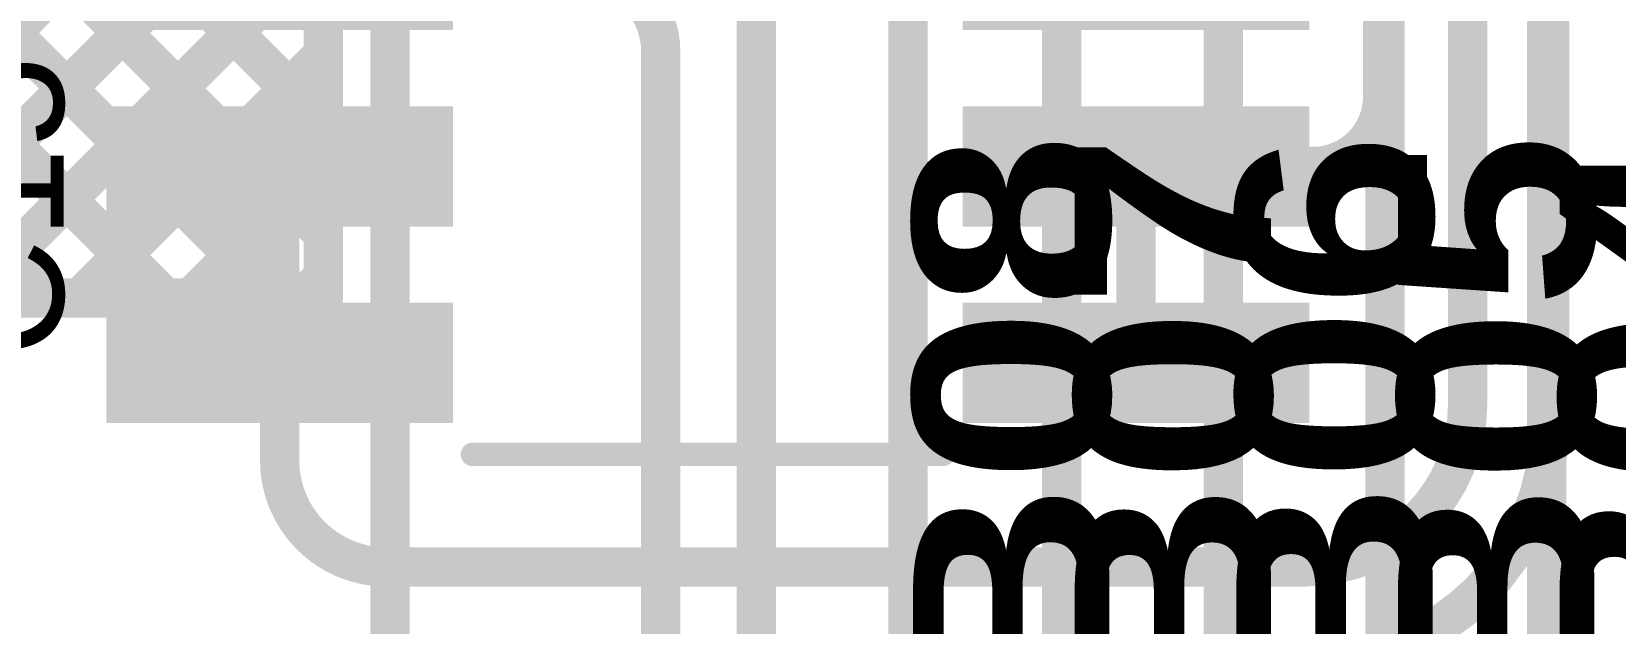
# Model space of a CAD drawing. Header units: inches. Extents: x 3 to 457, y -41 to 239.
# Drawn here: x 104.54 to 114.78, y 138.11 to 141.94 of the extents above; entities that cross this region are included whole.
import ezdxf

# ---------------------------------------------------------------- set-up
doc = ezdxf.new("R2010")
doc.units = ezdxf.units.IN
for name, color, linetype in [('Bottom Layer', 5, 'Continuous'), ('Top Layer', 1, 'Continuous'), ('Top Overlay', 2, 'Continuous'), ('Top Paste', 8, 'Continuous'), ('Top Solder', 216, 'Continuous')]:
    doc.layers.add(name, color=color, linetype=linetype)
doc.styles.add('Arial', font='', dxfattribs={"height": 0.2})
doc.styles.add('Arial Black_Bold', font='', dxfattribs={"height": 0.2})
doc.styles.get('Arial').set_extended_font_data('Arial')
doc.styles.get('Arial Black_Bold').set_extended_font_data('Arial Black', bold=True)

# ---------------------------------------------------------------- blocks, each defined once
blk = doc.blocks.new('14_SO_111')
at = {"layer": 'Top Layer'}
for points in [[(-1.7501108, 4.096994599999999), (-1.7501108, 3.5230054), (-3.7881052, 3.5230054), (-3.7881052, 4.096994599999999)], [(3.7881052, 4.096994599999999), (3.7881052, 3.5230054), (1.7501108, 3.5230054), (1.7501108, 4.096994599999999)], [(-1.7501108, 2.8269946), (-1.7501108, 2.2530054), (-3.7881052, 2.2530054), (-3.7881052, 2.8269946)], [(3.7881052, 2.8269946), (3.7881052, 2.2530054), (1.7501108, 2.2530054), (1.7501108, 2.8269946)], [(-1.7501108, 1.556994599999999), (-1.7501108, 0.9830053999999997), (-3.7881052, 0.9830054000000001), (-3.7881052, 1.5569946)], [(3.7881052, 1.556994599999999), (3.7881052, 0.9830053999999997), (1.7501108, 0.9830054000000001), (1.7501108, 1.5569946)], [(-1.7501108, 0.2869945999999998), (-1.7501108, -0.2869946000000002), (-3.7881052, -0.2869945999999998), (-3.7881052, 0.2869946000000002)], [(3.7881052, 0.2869945999999998), (3.7881052, -0.2869946000000002), (1.7501108, -0.2869945999999998), (1.7501108, 0.2869946000000002)], [(-1.7501108, -0.9830054000000001), (-1.7501108, -1.5569946), (-3.7881052, -1.556994599999999), (-3.7881052, -0.9830053999999997)], [(3.7881052, -0.9830054000000001), (3.7881052, -1.5569946), (1.7501108, -1.556994599999999), (1.7501108, -0.9830053999999997)], [(-1.7501108, -2.2530054), (-1.7501108, -2.8269946), (-3.7881052, -2.8269946), (-3.7881052, -2.2530054)], [(3.7881052, -2.2530054), (3.7881052, -2.8269946), (1.7501108, -2.8269946), (1.7501108, -2.2530054)], [(-1.7501108, -3.5230054), (-1.7501108, -4.096994599999999), (-3.7881052, -4.096994599999999), (-3.7881052, -3.5230054)], [(3.7881052, -3.5230054), (3.7881052, -4.096994599999999), (1.7501108, -4.096994599999999), (1.7501108, -3.5230054)]]:
    blk.add_hatch(color=1, dxfattribs=at).paths.add_polyline_path(points)
at = {"layer": 'Top Paste'}
for points in [[(-1.7501108, 4.096994599999999), (-1.7501108, 3.5230054), (-3.7881052, 3.5230054), (-3.7881052, 4.096994599999999)], [(3.7881052, 4.096994599999999), (3.7881052, 3.5230054), (1.7501108, 3.5230054), (1.7501108, 4.096994599999999)], [(-1.7501108, 2.8269946), (-1.7501108, 2.2530054), (-3.7881052, 2.2530054), (-3.7881052, 2.8269946)], [(3.7881052, 2.8269946), (3.7881052, 2.2530054), (1.7501108, 2.2530054), (1.7501108, 2.8269946)], [(-1.7501108, 1.556994599999999), (-1.7501108, 0.9830053999999997), (-3.7881052, 0.9830054000000001), (-3.7881052, 1.5569946)], [(3.7881052, 1.556994599999999), (3.7881052, 0.9830053999999997), (1.7501108, 0.9830054000000001), (1.7501108, 1.5569946)], [(-1.7501108, 0.2869945999999998), (-1.7501108, -0.2869946000000002), (-3.7881052, -0.2869945999999998), (-3.7881052, 0.2869946000000002)], [(3.7881052, 0.2869945999999998), (3.7881052, -0.2869946000000002), (1.7501108, -0.2869945999999998), (1.7501108, 0.2869946000000002)], [(-1.7501108, -0.9830054000000001), (-1.7501108, -1.5569946), (-3.7881052, -1.556994599999999), (-3.7881052, -0.9830053999999997)], [(3.7881052, -0.9830054000000001), (3.7881052, -1.5569946), (1.7501108, -1.556994599999999), (1.7501108, -0.9830053999999997)], [(-1.7501108, -2.2530054), (-1.7501108, -2.8269946), (-3.7881052, -2.8269946), (-3.7881052, -2.2530054)], [(3.7881052, -2.2530054), (3.7881052, -2.8269946), (1.7501108, -2.8269946), (1.7501108, -2.2530054)], [(-1.7501108, -3.5230054), (-1.7501108, -4.096994599999999), (-3.7881052, -4.096994599999999), (-3.7881052, -3.5230054)], [(3.7881052, -3.5230054), (3.7881052, -4.096994599999999), (1.7501108, -4.096994599999999), (1.7501108, -3.5230054)]]:
    blk.add_hatch(color=8, dxfattribs=at).paths.add_polyline_path(points)
at = {"layer": 'Top Solder'}
for points in [[(-1.6485108, 4.1985946), (-1.6485108, 3.421405399999999), (-3.8897052, 3.421405399999999), (-3.8897052, 4.1985946)], [(3.8897052, 4.1985946), (3.8897052, 3.421405399999999), (1.6485108, 3.421405399999999), (1.6485108, 4.1985946)], [(-1.6485108, 2.9285946), (-1.6485108, 2.151405399999999), (-3.8897052, 2.1514054), (-3.8897052, 2.9285946)], [(3.8897052, 2.9285946), (3.8897052, 2.151405399999999), (1.6485108, 2.1514054), (1.6485108, 2.9285946)], [(-1.6485108, 1.658594599999999), (-1.6485108, 0.8814053999999997), (-3.8897052, 0.8814054000000002), (-3.8897052, 1.6585946)], [(3.8897052, 1.658594599999999), (3.8897052, 0.8814053999999997), (1.6485108, 0.8814054000000002), (1.6485108, 1.6585946)], [(-1.6485108, 0.3885945999999997), (-1.6485108, -0.3885946000000002), (-3.8897052, -0.3885945999999997), (-3.8897052, 0.3885946000000002)], [(3.8897052, 0.3885945999999997), (3.8897052, -0.3885946000000002), (1.6485108, -0.3885945999999997), (1.6485108, 0.3885946000000002)], [(-1.6485108, -0.8814054000000002), (-1.6485108, -1.6585946), (-3.8897052, -1.658594599999999), (-3.8897052, -0.8814053999999997)], [(3.8897052, -0.8814054000000002), (3.8897052, -1.6585946), (1.6485108, -1.658594599999999), (1.6485108, -0.8814053999999997)], [(-1.6485108, -2.1514054), (-1.6485108, -2.9285946), (-3.8897052, -2.9285946), (-3.8897052, -2.151405399999999)], [(3.8897052, -2.1514054), (3.8897052, -2.9285946), (1.6485108, -2.9285946), (1.6485108, -2.151405399999999)], [(-1.6485108, -3.421405399999999), (-1.6485108, -4.1985946), (-3.8897052, -4.1985946), (-3.8897052, -3.421405399999999)], [(3.8897052, -3.421405399999999), (3.8897052, -4.1985946), (1.6485108, -4.1985946), (1.6485108, -3.421405399999999)]]:
    blk.add_hatch(color=216, dxfattribs=at).paths.add_polyline_path(points)
at = {"layer": 'Top Overlay'}
for points in [[(-1.5213838, 4.4012104, 0.1524, 0.1524, 0), (1.5214346, 4.4012104, 0.1524, 0.1524, 0)], [(-4.166107999999999, 3.7084, 0.1999996, 0.1999996, 0), (-4.166107999999999, 3.9624, 0.1999996, 0.1999996, 0)], [(-4.166107999999999, 3.9624, 0.1999996, 0.1999996, 0), (-4.039108, 3.835399999999999, 0.1999996, 0.1999996, 0)], [(-4.166107999999999, 3.7084, 0.1999996, 0.1999996, 0), (-4.039108, 3.835399999999999, 0.1999996, 0.1999996, 0)], [(-1.5213838, -4.4012104, 0.1524, 0.1524, 0), (1.5214346, -4.4012104, 0.1524, 0.1524, 0)]]:
    blk.add_lwpolyline(points, format="xyseb", dxfattribs=at)
for points in [[(-1.5594838, 4.4012104, 0.0762, 0.0762, 1), (-1.4832838, 4.4012104, 0.0762, 0.0762, 1)], [(1.4833346, 4.4012104, 0.0762, 0.0762, 1), (1.5595346, 4.4012104, 0.0762, 0.0762, 1)], [(-4.2161079, 3.9624, 0.0999998, 0.0999998, 1), (-4.116108099999999, 3.9624, 0.0999998, 0.0999998, 1)], [(-4.2161079, 3.9624, 0.0999998, 0.0999998, 1), (-4.116108099999999, 3.9624, 0.0999998, 0.0999998, 1)], [(-4.0891079, 3.835399999999999, 0.0999998, 0.0999998, 1), (-3.9891081, 3.835399999999999, 0.0999998, 0.0999998, 1)], [(-4.0891079, 3.835399999999999, 0.0999998, 0.0999998, 1), (-3.9891081, 3.835399999999999, 0.0999998, 0.0999998, 1)], [(-4.2161079, 3.7084, 0.0999998, 0.0999998, 1), (-4.116108099999999, 3.7084, 0.0999998, 0.0999998, 1)], [(-4.2161079, 3.7084, 0.0999998, 0.0999998, 1), (-4.116108099999999, 3.7084, 0.0999998, 0.0999998, 1)], [(-1.5594838, -4.4012104, 0.0762, 0.0762, 1), (-1.4832838, -4.4012104, 0.0762, 0.0762, 1)], [(1.4833346, -4.4012104, 0.0762, 0.0762, 1), (1.5595346, -4.4012104, 0.0762, 0.0762, 1)]]:
    blk.add_lwpolyline(points, format="xyseb", close=True, dxfattribs=at)

msp = doc.modelspace()

# ---------------------------------------------------------------- linework, layer by layer
at = {"layer": 'Bottom Layer'}
for points in [[(114.33792728, 135.98853168, 0.254, 0.254, 0), (114.33792728, 152.62484842, 0.254, 0.254, 0)], [(98.89800642, 148.16190332, 0.254, 0.254, 0), (106.42847904, 140.6314307, 0.254, 0.254, 0)], [(98.89800642, 147.4434821, 0.254, 0.254, 0), (106.12480172, 140.2166868, 0.254, 0.254, 0)], [(98.89800642, 146.72506088, 0.254, 0.254, 0), (105.4063805, 140.2166868, 0.254, 0.254, 0)], [(113.29290016, 135.98853168, 0.254, 0.254, 0), (113.29290016, 146.43116256, 0.254, 0.254, 0)], [(98.89800642, 146.00663966, 0.254, 0.254, 0), (104.68795928, 140.2166868, 0.254, 0.254, 0)], [(112.24787304, 135.98853168, 0.254, 0.254, 0), (112.24787304, 145.21696636, 0.254, 0.254, 0)], [(110.20970592, 136.72222592, 0.254, 0.254, 0), (110.20970592, 144.87695688, 0.254, 0.254, 0)], [(111.20284592, 135.98853168, 0.254, 0.254, 0), (111.20284592, 144.22691754, 0.254, 0.254, 0)], [(102.6973308, 140.2166868, 0.254, 0.254, 0), (106.63534172, 144.15469772, 0.254, 0.254, 0)], [(104.03933218, 143.73899878, 0.254, 0.254, 0), (106.42847904, 141.34985192, 0.254, 0.254, 0)], [(103.41575202, 140.2166868, 0.254, 0.254, 0), (106.43328218, 143.23421696, 0.254, 0.254, 0)], [(106.42847904, 140.2166868, 0.254, 0.254, 0), (106.42847904, 143.06533236, 0.254, 0.254, 0)], [(106.86027904, 137.39947628, 0.254, 0.254, 0), (106.86027904, 143.06533236, 0.254, 0.254, 0)], [(104.13417324, 140.2166868, 0.254, 0.254, 0), (106.42847904, 142.5109926, 0.254, 0.254, 0)], [(108.08164312, 142.33695688, 0.254, 0.254, -0.4142135623730951), (108.6104, 141.8082, 0.254, 0.254, 0)], [(109.22829056, 135.06865544, 0.254, 0.254, 0), (109.22829056, 142.33695688, 0.254, 0.254, 0)], [(108.6104, 139.91143976, 0.254, 0.254, 0), (108.6104, 141.8082, 0.254, 0.254, 0)], [(104.85259446, 140.2166868, 0.254, 0.254, 0), (106.42847904, 141.79257138, 0.254, 0.254, 0)], [(105.57101568, 140.2166868, 0.254, 0.254, 0), (106.42847904, 141.07415016, 0.254, 0.254, 0)], [(106.2894369, 140.2166868, 0.254, 0.254, 0), (106.42847904, 140.35572894, 0.254, 0.254, 0)], [(98.89800642, 140.2166868, 0.254, 0.254, 0), (106.42847904, 140.2166868, 0.254, 0.254, 0)], [(108.61039746, 137.07474744, 0.254, 0.254, 0), (108.61039746, 139.91143976, 0.254, 0.254, 0)], [(108.61039746, 139.91143976, 0.254, 0.254, 0), (108.6104, 139.91143976, 0.254, 0.254, 0)]]:
    msp.add_lwpolyline(points, format="xyseb", dxfattribs=at)
for points in [[(108.5469, 141.8082, 0.127, 0.127, 1), (108.6739, 141.8082, 0.127, 0.127, 1)], [(108.5469, 141.8082, 0.127, 0.127, 1), (108.6739, 141.8082, 0.127, 0.127, 1)], [(106.36497904, 141.79257138, 0.127, 0.127, 1), (106.49197904, 141.79257138, 0.127, 0.127, 1)], [(106.36497904, 141.34985192, 0.127, 0.127, 1), (106.49197904, 141.34985192, 0.127, 0.127, 1)], [(106.36497904, 141.07415016, 0.127, 0.127, 1), (106.49197904, 141.07415016, 0.127, 0.127, 1)], [(106.36497904, 140.6314307, 0.127, 0.127, 1), (106.49197904, 140.6314307, 0.127, 0.127, 1)], [(106.36497904, 140.35572894, 0.127, 0.127, 1), (106.49197904, 140.35572894, 0.127, 0.127, 1)], [(104.62445928, 140.2166868, 0.127, 0.127, 1), (104.75145928, 140.2166868, 0.127, 0.127, 1)], [(104.78909446, 140.2166868, 0.127, 0.127, 1), (104.91609446, 140.2166868, 0.127, 0.127, 1)], [(105.3428805, 140.2166868, 0.127, 0.127, 1), (105.4698805, 140.2166868, 0.127, 0.127, 1)], [(105.50751568, 140.2166868, 0.127, 0.127, 1), (105.63451568, 140.2166868, 0.127, 0.127, 1)], [(106.06130172, 140.2166868, 0.127, 0.127, 1), (106.18830172, 140.2166868, 0.127, 0.127, 1)], [(106.2259369, 140.2166868, 0.127, 0.127, 1), (106.3529369, 140.2166868, 0.127, 0.127, 1)], [(106.36497904, 140.2166868, 0.127, 0.127, 1), (106.49197904, 140.2166868, 0.127, 0.127, 1)], [(106.36497904, 140.2166868, 0.127, 0.127, 1), (106.49197904, 140.2166868, 0.127, 0.127, 1)], [(108.54689746, 139.91143976, 0.127, 0.127, 1), (108.67389746, 139.91143976, 0.127, 0.127, 1)], [(108.54689746, 139.91143976, 0.127, 0.127, 1), (108.67389746, 139.91143976, 0.127, 0.127, 1)], [(108.5469, 139.91143976, 0.127, 0.127, 1), (108.6739, 139.91143976, 0.127, 0.127, 1)], [(108.5469, 139.91143976, 0.127, 0.127, 1), (108.6739, 139.91143976, 0.127, 0.127, 1)]]:
    msp.add_lwpolyline(points, format="xyseb", close=True, dxfattribs=at)
at = {"layer": 'Top Layer'}
for points in [[(114.35785104, 139.3965716, 0.254, 0.254, 0), (114.35785104, 152.01187784, 0.254, 0.254, 0)], [(113.82784448, 139.53264448, 0.254, 0.254, 0), (113.82784448, 150.26508936, 0.254, 0.254, 0)], [(113.27816816, 141.51832504, 0.254, 0.254, 0), (113.27816816, 149.4236788, 0.254, 0.254, 0)], [(113.27816816, 141.51832504, 0.254, 0.254, -0.4142135623730951), (112.8268, 141.06695688, 0.254, 0.254, 0)], [(106.14564496, 139.79695688, 0.254, 0.254, 0), (106.14564496, 141.06695688, 0.254, 0.254, 0)], [(111.68386096, 141.06695688, 0.254, 0.254, 0), (112.8268, 141.06695688, 0.254, 0.254, 0)], [(111.68386096, 139.79695688, 0.254, 0.254, 0), (111.68386096, 141.06695688, 0.254, 0.254, 0)], [(104.8543496, 137.86552056, 0.254, 0.254, -0.4142135623730951), (102.79077232, 139.92909784, 0.254, 0.254, 0)], [(106.14564496, 139.16755504, 0.254, 0.254, 0), (106.14564496, 139.79695688, 0.254, 0.254, 0)], [(113.82784448, 139.53264448, 0.254, 0.254, -0.4142135623730951), (112.77243384, 138.47723384, 0.254, 0.254, 0)], [(114.35785104, 139.3965716, 0.254, 0.254, -0.4142135623730951), (112.8268, 137.86552056, 0.254, 0.254, 0)], [(106.83596616, 138.47723384, 0.254, 0.254, -0.4142135623730951), (106.14564496, 139.16755504, 0.254, 0.254, 0)], [(106.83596616, 138.47723384, 0.254, 0.254, 0), (112.77243384, 138.47723384, 0.254, 0.254, 0)]]:
    msp.add_lwpolyline(points, format="xyseb", dxfattribs=at)
for points in [[(113.21466816, 141.51832504, 0.127, 0.127, 1), (113.34166816, 141.51832504, 0.127, 0.127, 1)], [(113.21466816, 141.51832504, 0.127, 0.127, 1), (113.34166816, 141.51832504, 0.127, 0.127, 1)], [(106.08214496, 141.06695688, 0.127, 0.127, 1), (106.20914496, 141.06695688, 0.127, 0.127, 1)], [(111.62036096, 141.06695688, 0.127, 0.127, 1), (111.74736096, 141.06695688, 0.127, 0.127, 1)], [(111.62036096, 141.06695688, 0.127, 0.127, 1), (111.74736096, 141.06695688, 0.127, 0.127, 1)], [(112.7633, 141.06695688, 0.127, 0.127, 1), (112.8903, 141.06695688, 0.127, 0.127, 1)], [(112.7633, 141.06695688, 0.127, 0.127, 1), (112.8903, 141.06695688, 0.127, 0.127, 1)], [(106.08214496, 139.79695688, 0.127, 0.127, 1), (106.20914496, 139.79695688, 0.127, 0.127, 1)], [(106.08214496, 139.79695688, 0.127, 0.127, 1), (106.20914496, 139.79695688, 0.127, 0.127, 1)], [(111.62036096, 139.79695688, 0.127, 0.127, 1), (111.74736096, 139.79695688, 0.127, 0.127, 1)], [(113.76434448, 139.53264448, 0.127, 0.127, 1), (113.89134448, 139.53264448, 0.127, 0.127, 1)], [(113.76434448, 139.53264448, 0.127, 0.127, 1), (113.89134448, 139.53264448, 0.127, 0.127, 1)], [(114.29435104, 139.3965716, 0.127, 0.127, 1), (114.42135104, 139.3965716, 0.127, 0.127, 1)], [(114.29435104, 139.3965716, 0.127, 0.127, 1), (114.42135104, 139.3965716, 0.127, 0.127, 1)], [(106.08214496, 139.16755504, 0.127, 0.127, 1), (106.20914496, 139.16755504, 0.127, 0.127, 1)], [(106.08214496, 139.16755504, 0.127, 0.127, 1), (106.20914496, 139.16755504, 0.127, 0.127, 1)], [(106.77246616, 138.47723384, 0.127, 0.127, 1), (106.89946616, 138.47723384, 0.127, 0.127, 1)], [(106.77246616, 138.47723384, 0.127, 0.127, 1), (106.89946616, 138.47723384, 0.127, 0.127, 1)], [(112.70893384, 138.47723384, 0.127, 0.127, 1), (112.83593384, 138.47723384, 0.127, 0.127, 1)], [(112.70893384, 138.47723384, 0.127, 0.127, 1), (112.83593384, 138.47723384, 0.127, 0.127, 1)]]:
    msp.add_lwpolyline(points, format="xyseb", close=True, dxfattribs=at)

# ---------------------------------------------------------------- block references
msp.add_blockref('14_SO_111', (108.91475296, 143.60695688))

# ---------------------------------------------------------------- texts
at = {"layer": 'Top Overlay'}
for s, height, style, p in [('C15', 0.7619999999999999, 'Arial', (104.7490285, 139.82777216)), ('SB08', 1.27, 'Arial Black_Bold', (111.51185216, 136.2023692)), ('SB06', 1.27, 'Arial Black_Bold', (113.6019064, 136.20706312)), ('SB05', 1.27, 'Arial Black_Bold', (114.64693098, 136.19943804)), ('SB04', 1.27, 'Arial Black_Bold', (115.69196064, 136.18946092)), ('SB07', 1.27, 'Arial Black_Bold', (112.55687928, 136.20119572))]:
    msp.add_text(s, height=height, rotation=90, dxfattribs=dict(at, style=style)).set_placement(p)

doc.saveas('drawing.dxf')
